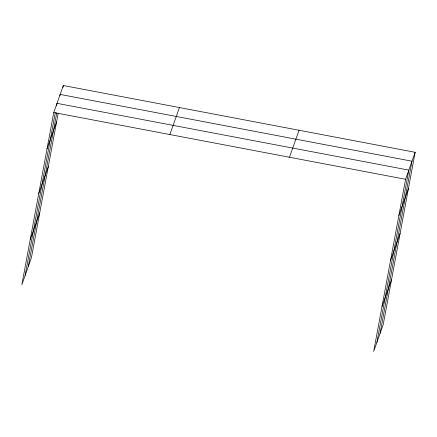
<?xml version="1.0" encoding="UTF-8"?>
<svg xmlns="http://www.w3.org/2000/svg" width="437" height="437" viewBox="0 0 437 437"><rect width="100%" height="100%" fill="white"/><g stroke="black" fill="none" stroke-linecap="round" stroke-linejoin="round"><path stroke-width="0.66" d="M415.15 152.294L405.58 179.29L373.668 351.485L383.238 324.489L415.15 152.294L63.332 85.515L53.762 112.511L21.85 284.706L31.42 257.71L58.203 113.205M25.106 275.529L55.308 112.566M56.531 105.972L57.018 103.334L408.835 170.113L376.918 342.308M28.263 266.619L56.755 112.888M59.929 95.741L60.175 94.425L411.993 161.204L380.075 333.398M62.966 87.493L63.332 85.515M47.043 148.777L56.613 121.781M38.729 193.635L48.299 166.634M30.164 239.853L39.734 212.852M169.862 134.552L179.432 107.551M289.48 157.254L299.05 130.253M398.861 215.561L408.431 188.56M390.547 260.414L400.117 233.413M381.982 306.632L391.552 279.631M53.762 112.511L405.58 179.29"/></g></svg>
